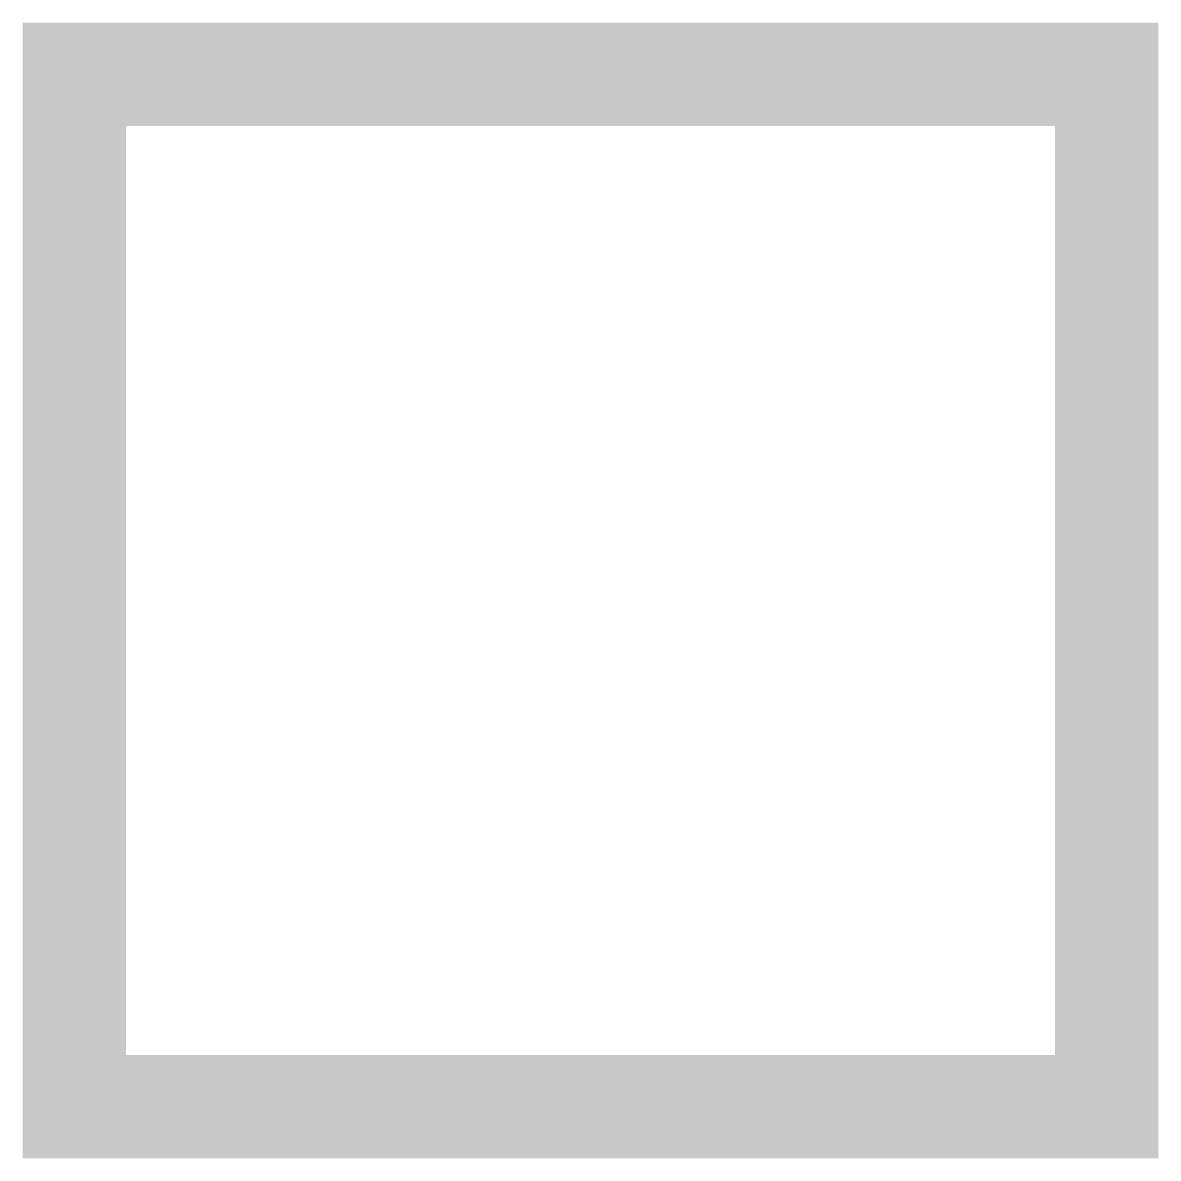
# Model space of a CAD drawing. Header units: metres. Extents: x -0.05 to 1.05, y -0.05 to 1.05.
import ezdxf

# ---------------------------------------------------------------- set-up
doc = ezdxf.new("R2010")
doc.units = ezdxf.units.M

msp = doc.modelspace()

# ---------------------------------------------------------------- linework, layer by layer
at = {"const_width": 0.1}
msp.add_lwpolyline([(0, 0), (1, 0), (1, 1), (0, 1)], close=True, dxfattribs=at)

doc.saveas('drawing.dxf')
